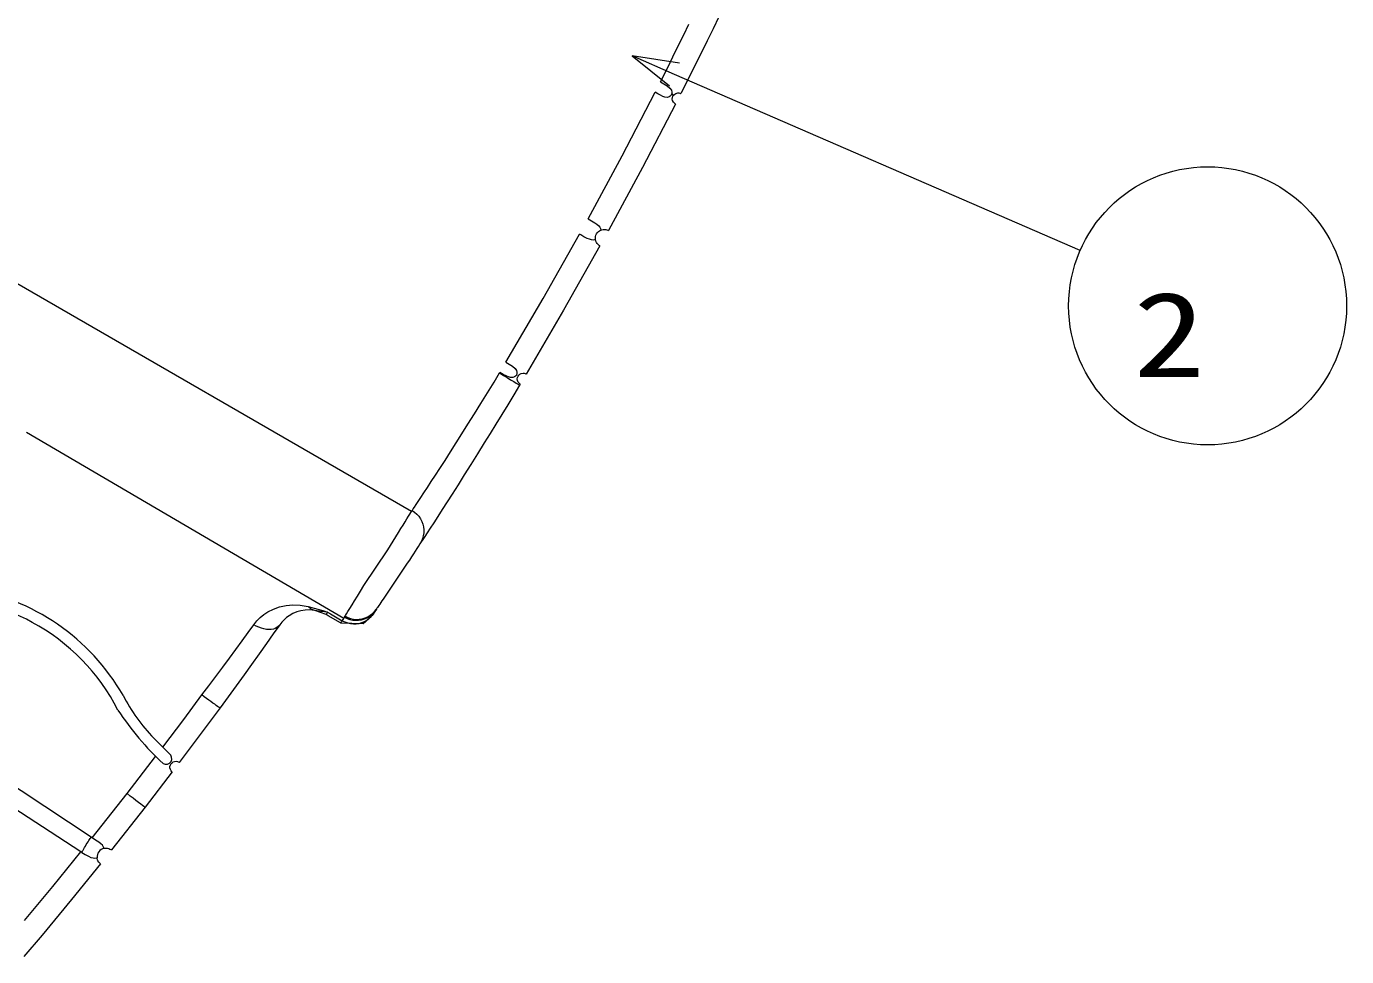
# Model space of a CAD drawing. Units: millimetres on the paper. Extents: x 0 to 420, y -594 to 297.
# Drawn here: x 204.86 to 233.36, y 133.31 to 153.37 of the extents above; entities that cross this region are included whole.
import ezdxf
from ezdxf.enums import TextEntityAlignment as Align

# ---------------------------------------------------------------- set-up
doc = ezdxf.new("R2010")
doc.units = ezdxf.units.MM
doc.layers.add('2D', color=7, linetype='Continuous', lineweight=13)
doc.layers.add('AM_5', color=7, linetype='Continuous', lineweight=13)
doc.styles.add('ＭＳ ゴシック', font='')
doc.styles.get('ＭＳ ゴシック').set_extended_font_data('MS Gothic')

msp = doc.modelspace()

# ---------------------------------------------------------------- linework, layer by layer
at = {"layer": '2D'}
for p, q in [((219.048, 153.187), (219.161, 153.421)), ((219.684, 153.321), (219.556, 153.059)), ((219.809, 153.577), (219.684, 153.321)), ((218.932, 152.951), (219.048, 153.187)), ((219.556, 153.059), (219.425, 152.794)), ((218.815, 152.712), (218.932, 152.951)), ((219.425, 152.794), (219.292, 152.526)), ((218.547, 152.177), (218.697, 152.474)), ((218.697, 152.474), (218.815, 152.712)), ((219.292, 152.526), (219.158, 152.26)), ((219.158, 152.26), (218.987, 151.923)), ((217.719, 150.581), (218.432, 151.95)), ((218.489, 151.917), (218.432, 151.95)), ((218.547, 151.885), (218.489, 151.917)), ((218.547, 152.177), (218.62, 152.135)), ((218.62, 152.135), (218.69, 152.091)), ((218.69, 152.091), (218.751, 152.04)), ((218.751, 152.04), (218.783, 151.993)), ((218.787, 151.912), (218.775, 151.886)), ((218.783, 151.993), (218.793, 151.956)), ((218.791, 151.924), (218.787, 151.912)), ((218.809, 151.901), (218.787, 151.912)), ((218.793, 151.956), (218.791, 151.924)), ((218.831, 151.89), (218.809, 151.901)), ((218.831, 151.89), (218.856, 151.913)), ((218.856, 151.913), (218.882, 151.927)), ((218.882, 151.927), (218.919, 151.936)), ((218.919, 151.936), (218.944, 151.936)), ((218.944, 151.936), (218.963, 151.932)), ((218.963, 151.932), (218.981, 151.926)), ((218.981, 151.926), (218.987, 151.923)), ((218.872, 151.696), (218.159, 150.327)), ((218.595, 151.862), (218.547, 151.885)), ((218.643, 151.845), (218.595, 151.862)), ((218.698, 151.839), (218.643, 151.845)), ((218.734, 151.849), (218.698, 151.839)), ((218.756, 151.864), (218.734, 151.849)), ((218.775, 151.886), (218.756, 151.864)), ((218.803, 151.805), (218.805, 151.835)), ((218.808, 151.773), (218.803, 151.805)), ((218.805, 151.835), (218.816, 151.866)), ((218.825, 151.738), (218.808, 151.773)), ((218.816, 151.866), (218.831, 151.89)), ((218.848, 151.712), (218.825, 151.738)), ((218.866, 151.7), (218.848, 151.712)), ((218.872, 151.696), (218.866, 151.7)), ((216.985, 149.223), (217.719, 150.581)), ((218.159, 150.327), (217.425, 148.969)), ((216.985, 149.223), (217.059, 149.18)), ((217.059, 149.18), (217.129, 149.137)), ((217.129, 149.137), (217.175, 149.105)), ((217.175, 149.105), (217.215, 149.069)), ((217.215, 149.069), (217.236, 149.042)), ((216.016, 147.501), (216.801, 148.889)), ((216.825, 148.875), (216.801, 148.889)), ((216.895, 148.835), (216.825, 148.875)), ((216.965, 148.798), (216.895, 148.835)), ((217.013, 148.778), (216.965, 148.798)), ((217.061, 148.765), (217.013, 148.778)), ((217.093, 148.762), (217.061, 148.765)), ((217.124, 148.766), (217.093, 148.762)), ((217.145, 148.772), (217.124, 148.766)), ((217.142, 148.804), (217.145, 148.836)), ((217.145, 148.772), (217.142, 148.804)), ((217.145, 148.836), (217.154, 148.867)), ((217.154, 148.737), (217.145, 148.772)), ((217.154, 148.867), (217.167, 148.896)), ((217.167, 148.896), (217.185, 148.922)), ((217.185, 148.922), (217.207, 148.945)), ((217.207, 148.945), (217.233, 148.964)), ((217.233, 148.964), (217.262, 148.979)), ((217.236, 149.042), (217.252, 149.013)), ((217.252, 149.013), (217.262, 148.979)), ((217.262, 148.979), (217.279, 148.985)), ((217.279, 148.985), (217.307, 148.991)), ((217.307, 148.991), (217.333, 148.993)), ((217.333, 148.993), (217.365, 148.99)), ((217.365, 148.99), (217.39, 148.984)), ((217.39, 148.984), (217.413, 148.975)), ((217.413, 148.975), (217.424, 148.969)), ((217.424, 148.969), (217.425, 148.969)), ((217.24, 148.635), (216.456, 147.248)), ((217.165, 148.711), (217.154, 148.737)), ((217.179, 148.69), (217.165, 148.711)), ((217.199, 148.667), (217.179, 148.69)), ((217.216, 148.651), (217.199, 148.667)), ((217.234, 148.639), (217.216, 148.651)), ((217.24, 148.635), (217.234, 148.639)), ((213.173, 142.909), (204.326, 148.013)), ((215.21, 146.126), (216.016, 147.501)), ((216.456, 147.248), (215.649, 145.872)), ((215.21, 146.126), (215.283, 146.084)), ((215.283, 146.084), (215.352, 146.04)), ((215.352, 146.04), (215.409, 145.993)), ((215.409, 145.993), (215.441, 145.948)), ((215.441, 145.948), (215.45, 145.913)), ((215.45, 145.913), (215.448, 145.882)), ((214.813, 145.469), (214.954, 145.7)), ((214.954, 145.7), (215.071, 145.895)), ((215.071, 145.895), (215.079, 145.908)), ((215.071, 145.895), (215.156, 145.844)), ((215.154, 145.865), (215.079, 145.908)), ((215.228, 145.826), (215.154, 145.865)), ((215.156, 145.844), (215.237, 145.795)), ((215.27, 145.809), (215.228, 145.826)), ((215.237, 145.795), (215.313, 145.75)), ((215.312, 145.798), (215.27, 145.809)), ((215.363, 145.798), (215.312, 145.798)), ((215.313, 145.75), (215.379, 145.71)), ((215.397, 145.811), (215.363, 145.798)), ((215.379, 145.71), (215.433, 145.677)), ((215.506, 145.633), (215.379, 145.422)), ((215.419, 145.828), (215.397, 145.811)), ((215.436, 145.851), (215.419, 145.828)), ((215.433, 145.677), (215.473, 145.653)), ((215.448, 145.882), (215.436, 145.851)), ((215.457, 145.768), (215.462, 145.798)), ((215.46, 145.736), (215.457, 145.768)), ((215.475, 145.699), (215.46, 145.736)), ((215.462, 145.798), (215.475, 145.828)), ((215.473, 145.653), (215.498, 145.638)), ((215.475, 145.828), (215.492, 145.851)), ((215.496, 145.672), (215.475, 145.699)), ((215.492, 145.851), (215.513, 145.868)), ((215.513, 145.658), (215.496, 145.672)), ((215.498, 145.638), (215.506, 145.633)), ((215.519, 145.655), (215.506, 145.633)), ((215.513, 145.868), (215.542, 145.883)), ((215.519, 145.655), (215.513, 145.658)), ((215.542, 145.883), (215.58, 145.89)), ((215.58, 145.89), (215.604, 145.889)), ((215.604, 145.889), (215.623, 145.884)), ((215.623, 145.884), (215.643, 145.876)), ((215.643, 145.876), (215.649, 145.872)), ((214.671, 145.238), (214.813, 145.469)), ((215.379, 145.422), (215.251, 145.211)), ((214.53, 145.011), (214.671, 145.238)), ((215.251, 145.211), (215.123, 145)), ((214.262, 144.584), (214.392, 144.79)), ((214.392, 144.79), (214.53, 145.011)), ((214.995, 144.791), (214.868, 144.586)), ((215.123, 145), (214.995, 144.791)), ((211.711, 140.601), (204.86, 144.609)), ((214.136, 144.385), (214.262, 144.584)), ((214.868, 144.586), (214.744, 144.385)), ((214.013, 144.193), (214.136, 144.385)), ((214.744, 144.385), (214.596, 144.148)), ((213.784, 143.836), (213.896, 144.009)), ((213.896, 144.009), (214.013, 144.193)), ((214.452, 143.917), (214.312, 143.695)), ((214.596, 144.148), (214.452, 143.917)), ((213.599, 143.552), (213.689, 143.69)), ((213.689, 143.69), (213.784, 143.836)), ((214.312, 143.695), (214.178, 143.483)), ((213.438, 143.308), (213.515, 143.424)), ((213.515, 143.424), (213.599, 143.552)), ((214.178, 143.483), (214.05, 143.283)), ((213.271, 143.056), (213.316, 143.124)), ((213.316, 143.124), (213.371, 143.206)), ((213.371, 143.206), (213.438, 143.308)), ((213.941, 143.112), (213.837, 142.95)), ((214.05, 143.283), (213.941, 143.112)), ((213.075, 142.749), (213.108, 142.804)), ((213.108, 142.804), (213.136, 142.849)), ((213.136, 142.849), (213.158, 142.884)), ((213.158, 142.884), (213.173, 142.909)), ((213.173, 142.909), (213.181, 142.921)), ((213.181, 142.921), (213.184, 142.927)), ((213.184, 142.927), (213.191, 142.938)), ((213.184, 142.927), (213.237, 142.892)), ((213.191, 142.938), (213.209, 142.964)), ((213.209, 142.964), (213.235, 143.003)), ((213.235, 143.003), (213.271, 143.056)), ((213.237, 142.892), (213.285, 142.85)), ((213.285, 142.85), (213.328, 142.803)), ((213.328, 142.803), (213.364, 142.751)), ((213.741, 142.801), (213.653, 142.665)), ((213.837, 142.95), (213.741, 142.801)), ((212.891, 142.452), (212.943, 142.537)), ((212.943, 142.537), (212.991, 142.615)), ((212.991, 142.615), (213.035, 142.686)), ((213.035, 142.686), (213.075, 142.749)), ((213.364, 142.751), (213.394, 142.694)), ((213.394, 142.694), (213.416, 142.635)), ((213.416, 142.635), (213.431, 142.573)), ((213.431, 142.573), (213.438, 142.51)), ((213.438, 142.51), (213.436, 142.446)), ((213.575, 142.545), (213.511, 142.446)), ((213.653, 142.665), (213.575, 142.545)), ((212.719, 142.174), (212.778, 142.27)), ((212.778, 142.27), (212.836, 142.363)), ((212.836, 142.363), (212.891, 142.452)), ((213.355, 142.208), (213.349, 142.2)), ((213.386, 142.263), (213.355, 142.208)), ((213.359, 142.215), (213.355, 142.208)), ((213.369, 142.229), (213.359, 142.215)), ((213.384, 142.252), (213.369, 142.229)), ((213.414, 142.299), (213.384, 142.252)), ((213.411, 142.322), (213.386, 142.263)), ((213.427, 142.383), (213.411, 142.322)), ((213.457, 142.364), (213.414, 142.299)), ((213.436, 142.446), (213.427, 142.383)), ((213.511, 142.446), (213.457, 142.364)), ((212.145, 141.31), (212.659, 142.077)), ((212.659, 142.077), (212.719, 142.174)), ((213.171, 141.93), (213.126, 141.86)), ((213.215, 141.995), (213.171, 141.93)), ((213.254, 142.054), (213.215, 141.995)), ((213.287, 142.105), (213.254, 142.054)), ((213.315, 142.148), (213.287, 142.105)), ((213.336, 142.179), (213.315, 142.148)), ((213.349, 142.2), (213.336, 142.179)), ((213.078, 141.789), (212.561, 141.017)), ((213.126, 141.86), (213.078, 141.789)), ((211.945, 140.981), (212.006, 141.081)), ((212.006, 141.081), (212.07, 141.187)), ((212.07, 141.187), (212.145, 141.31)), ((210.07, 140.74), (210.195, 140.803)), ((210.195, 140.803), (210.326, 140.848)), ((210.326, 140.848), (210.465, 140.877)), ((210.465, 140.877), (210.609, 140.89)), ((210.609, 140.89), (210.77, 140.885)), ((210.77, 140.885), (210.854, 140.875)), ((210.876, 140.781), (210.786, 140.766)), ((210.854, 140.875), (210.94, 140.858)), ((210.976, 140.784), (210.876, 140.781)), ((210.94, 140.858), (211.152, 140.803)), ((210.956, 140.841), (210.94, 140.858)), ((210.972, 140.826), (210.956, 140.841)), ((210.989, 140.813), (210.972, 140.826)), ((211.028, 140.78), (210.976, 140.784)), ((211.007, 140.801), (210.989, 140.813)), ((211.025, 140.792), (211.007, 140.801)), ((211.044, 140.783), (211.025, 140.792)), ((211.063, 140.777), (211.044, 140.783)), ((211.152, 140.803), (211.257, 140.771)), ((211.801, 140.746), (211.841, 140.811)), ((211.841, 140.811), (211.89, 140.891)), ((211.89, 140.891), (211.945, 140.981)), ((212.377, 140.752), (212.415, 140.802)), ((212.415, 140.802), (212.4, 140.78)), ((212.419, 140.807), (212.415, 140.802)), ((212.426, 140.818), (212.419, 140.807)), ((212.437, 140.834), (212.426, 140.818)), ((212.451, 140.855), (212.437, 140.834)), ((212.469, 140.881), (212.451, 140.855)), ((212.489, 140.91), (212.469, 140.881)), ((212.511, 140.943), (212.489, 140.91)), ((212.534, 140.977), (212.511, 140.943)), ((212.561, 141.017), (212.534, 140.977)), ((209.767, 140.465), (209.833, 140.547)), ((209.833, 140.547), (209.905, 140.62)), ((209.905, 140.62), (209.985, 140.685)), ((209.985, 140.685), (210.07, 140.74)), ((210.374, 140.52), (210.327, 140.46)), ((210.424, 140.573), (210.374, 140.52)), ((210.476, 140.619), (210.424, 140.573)), ((210.53, 140.658), (210.476, 140.619)), ((210.613, 140.706), (210.53, 140.658)), ((210.699, 140.742), (210.613, 140.706)), ((210.786, 140.766), (210.699, 140.742)), ((211.083, 140.773), (211.028, 140.78)), ((211.083, 140.773), (211.063, 140.777)), ((211.22, 140.751), (211.083, 140.773)), ((211.333, 140.681), (211.083, 140.773)), ((211.363, 140.735), (211.22, 140.751)), ((211.257, 140.771), (211.362, 140.736)), ((211.334, 140.685), (211.333, 140.681)), ((211.376, 140.657), (211.333, 140.681)), ((211.339, 140.696), (211.334, 140.685)), ((211.349, 140.713), (211.339, 140.696)), ((211.363, 140.735), (211.349, 140.713)), ((211.363, 140.735), (211.427, 140.698)), ((211.64, 140.503), (211.376, 140.657)), ((211.427, 140.698), (211.679, 140.551)), ((211.64, 140.503), (211.644, 140.505)), ((211.64, 140.503), (212.127, 140.49)), ((211.644, 140.505), (211.651, 140.514)), ((211.651, 140.514), (211.663, 140.529)), ((211.663, 140.529), (211.679, 140.551)), ((211.679, 140.551), (211.697, 140.579)), ((211.679, 140.551), (211.736, 140.524)), ((211.697, 140.579), (211.711, 140.601)), ((211.711, 140.601), (211.721, 140.617)), ((211.721, 140.617), (211.727, 140.627)), ((211.727, 140.627), (211.742, 140.648)), ((211.727, 140.627), (211.783, 140.598)), ((211.736, 140.524), (211.795, 140.503)), ((211.742, 140.648), (211.751, 140.663)), ((211.742, 140.648), (211.798, 140.62)), ((211.751, 140.663), (211.771, 140.696)), ((211.771, 140.696), (211.801, 140.746)), ((211.783, 140.598), (211.843, 140.577)), ((211.795, 140.503), (211.856, 140.489)), ((211.798, 140.62), (211.858, 140.599)), ((211.843, 140.577), (211.905, 140.564)), ((211.858, 140.599), (211.92, 140.586)), ((211.905, 140.564), (211.968, 140.559)), ((211.92, 140.586), (211.983, 140.58)), ((211.968, 140.559), (212.031, 140.561)), ((211.983, 140.58), (212.046, 140.583)), ((212.031, 140.561), (212.094, 140.571)), ((212.042, 140.494), (212.102, 140.511)), ((212.046, 140.583), (212.109, 140.593)), ((212.094, 140.571), (212.155, 140.589)), ((212.102, 140.511), (212.159, 140.535)), ((212.109, 140.593), (212.17, 140.611)), ((212.127, 140.49), (212.309, 140.646)), ((212.155, 140.589), (212.213, 140.614)), ((212.159, 140.535), (212.212, 140.565)), ((212.17, 140.611), (212.228, 140.636)), ((212.212, 140.565), (212.261, 140.603)), ((212.213, 140.614), (212.267, 140.646)), ((212.228, 140.636), (212.282, 140.668)), ((212.261, 140.603), (212.304, 140.646)), ((212.267, 140.646), (212.317, 140.685)), ((212.282, 140.668), (212.332, 140.707)), ((212.304, 140.646), (212.342, 140.694)), ((212.322, 140.665), (212.316, 140.656)), ((212.317, 140.685), (212.362, 140.73)), ((212.342, 140.694), (212.322, 140.665)), ((212.332, 140.707), (212.377, 140.752)), ((212.364, 140.726), (212.342, 140.694)), ((212.362, 140.73), (212.4, 140.78)), ((212.381, 140.751), (212.364, 140.726)), ((212.393, 140.769), (212.381, 140.751)), ((212.4, 140.78), (212.393, 140.769)), ((209.515, 140.115), (209.645, 140.295)), ((209.645, 140.295), (209.767, 140.465)), ((209.821, 140.435), (209.767, 140.465)), ((209.876, 140.409), (209.821, 140.435)), ((209.932, 140.388), (209.876, 140.409)), ((209.988, 140.373), (209.932, 140.388)), ((210.042, 140.364), (209.988, 140.373)), ((210.095, 140.361), (210.042, 140.364)), ((210.189, 140.265), (210.044, 140.059)), ((210.144, 140.363), (210.095, 140.361)), ((210.191, 140.371), (210.144, 140.363)), ((210.327, 140.46), (210.189, 140.265)), ((210.232, 140.386), (210.191, 140.371)), ((210.269, 140.405), (210.232, 140.386)), ((210.301, 140.43), (210.269, 140.405)), ((210.327, 140.46), (210.301, 140.43)), ((211.856, 140.489), (211.919, 140.483)), ((211.919, 140.483), (211.981, 140.485)), ((211.981, 140.485), (212.042, 140.494)), ((209.243, 139.742), (209.382, 139.932)), ((209.382, 139.932), (209.515, 140.115)), ((210.044, 140.059), (209.886, 139.837)), ((209.097, 139.545), (209.243, 139.742)), ((209.886, 139.837), (209.721, 139.607)), ((208.947, 139.345), (209.097, 139.545)), ((209.558, 139.38), (209.391, 139.149)), ((209.721, 139.607), (209.558, 139.38)), ((208.648, 138.949), (208.798, 139.147)), ((208.798, 139.147), (208.947, 139.345)), ((209.391, 139.149), (209.216, 138.909)), ((208.256, 138.422), (208.648, 138.949)), ((208.699, 138.911), (208.648, 138.949)), ((208.75, 138.874), (208.699, 138.911)), ((208.798, 138.839), (208.75, 138.874)), ((208.844, 138.806), (208.798, 138.839)), ((208.886, 138.775), (208.844, 138.806)), ((209.216, 138.909), (209.039, 138.668)), ((209.039, 138.668), (208.161, 137.492)), ((208.924, 138.747), (208.886, 138.775)), ((208.958, 138.723), (208.924, 138.747)), ((208.986, 138.703), (208.958, 138.723)), ((209.009, 138.688), (208.986, 138.703)), ((209.025, 138.676), (209.009, 138.688)), ((209.035, 138.669), (209.025, 138.676)), ((209.039, 138.668), (209.035, 138.669)), ((207.805, 137.823), (208.256, 138.422)), ((207.611, 138.019), (207.94, 137.685)), ((206.277, 135.864), (203.822, 137.488)), ((207.033, 136.821), (207.65, 137.62)), ((207.958, 137.409), (207.967, 137.439)), ((207.958, 137.377), (207.958, 137.409)), ((207.968, 137.339), (207.958, 137.377)), ((207.967, 137.439), (207.983, 137.467)), ((207.983, 137.467), (208.003, 137.488)), ((208.003, 137.488), (208.025, 137.503)), ((208.025, 137.503), (208.056, 137.514)), ((208.056, 137.514), (208.094, 137.517)), ((208.094, 137.517), (208.119, 137.513)), ((208.119, 137.513), (208.137, 137.506)), ((208.137, 137.506), (208.155, 137.496)), ((208.155, 137.496), (208.161, 137.492)), ((206.037, 135.565), (203.668, 137.101)), ((208.007, 137.289), (207.42, 136.527)), ((207.987, 137.309), (207.968, 137.339)), ((208.002, 137.294), (207.987, 137.309)), ((208.007, 137.289), (208.002, 137.294)), ((206.277, 135.864), (207.033, 136.821)), ((207.1, 136.769), (207.033, 136.821)), ((207.42, 136.527), (206.695, 135.605)), ((207.165, 136.719), (207.1, 136.769)), ((207.225, 136.672), (207.165, 136.719)), ((207.28, 136.63), (207.225, 136.672)), ((207.328, 136.594), (207.28, 136.63)), ((207.366, 136.565), (207.328, 136.594)), ((207.392, 136.546), (207.366, 136.565)), ((207.413, 136.531), (207.392, 136.546)), ((207.42, 136.527), (207.413, 136.531)), ((206.098, 135.63), (206.115, 135.658)), ((206.115, 135.658), (206.134, 135.689)), ((206.134, 135.689), (206.153, 135.721)), ((206.153, 135.721), (206.173, 135.752)), ((206.173, 135.752), (206.192, 135.782)), ((206.192, 135.782), (206.209, 135.81)), ((206.209, 135.81), (206.225, 135.833)), ((206.225, 135.833), (206.238, 135.853)), ((206.238, 135.853), (206.248, 135.866)), ((206.248, 135.866), (206.254, 135.875)), ((206.254, 135.875), (206.257, 135.876)), ((206.277, 135.864), (206.257, 135.876)), ((206.353, 135.817), (206.277, 135.864)), ((206.426, 135.77), (206.353, 135.817)), ((206.467, 135.739), (206.426, 135.77)), ((206.501, 135.705), (206.467, 135.739)), ((206.519, 135.681), (206.501, 135.705)), ((206.531, 135.654), (206.519, 135.681)), ((206.534, 135.642), (206.531, 135.654)), ((205.43, 134.819), (206.037, 135.565)), ((206.057, 135.552), (206.037, 135.565)), ((206.057, 135.552), (206.058, 135.557)), ((206.057, 135.552), (206.13, 135.508)), ((206.058, 135.557), (206.063, 135.567)), ((206.063, 135.567), (206.072, 135.583)), ((206.072, 135.583), (206.083, 135.604)), ((206.083, 135.604), (206.098, 135.63)), ((206.13, 135.508), (206.202, 135.468)), ((206.202, 135.468), (206.251, 135.446)), ((206.251, 135.446), (206.301, 135.432)), ((206.301, 135.432), (206.336, 135.429)), ((206.336, 135.429), (206.371, 135.432)), ((206.371, 135.432), (206.387, 135.436)), ((206.392, 135.505), (206.386, 135.47)), ((206.386, 135.47), (206.387, 135.436)), ((206.388, 135.423), (206.387, 135.436)), ((206.395, 135.395), (206.388, 135.423)), ((206.404, 135.537), (206.392, 135.505)), ((206.405, 135.372), (206.395, 135.395)), ((206.421, 135.567), (206.404, 135.537)), ((206.421, 135.345), (206.405, 135.372)), ((206.444, 135.593), (206.421, 135.567)), ((206.471, 135.615), (206.444, 135.593)), ((206.501, 135.631), (206.471, 135.615)), ((206.534, 135.642), (206.501, 135.631)), ((206.534, 135.642), (206.555, 135.645)), ((206.555, 135.645), (206.584, 135.646)), ((206.584, 135.646), (206.61, 135.643)), ((206.61, 135.643), (206.641, 135.635)), ((206.641, 135.635), (206.664, 135.625)), ((206.664, 135.625), (206.685, 135.612)), ((206.685, 135.612), (206.694, 135.605)), ((206.457, 135.307), (205.831, 134.536)), ((206.436, 135.327), (206.421, 135.345)), ((206.451, 135.312), (206.436, 135.327)), ((206.457, 135.307), (206.451, 135.312)), ((204.817, 134.08), (205.43, 134.819)), ((205.831, 134.536), (205.198, 133.77)), ((205.198, 133.77), (205.068, 133.615)), ((204.937, 133.46), (204.806, 133.305)), ((205.068, 133.615), (204.937, 133.46))]:
    msp.add_line(p, q, dxfattribs=at)
for centre, radius, start, end in [((202.85, 136.577), 4.731, 30.0011, 80.8961), ((202.887, 136.753), 4.306, 60.8696, 90.8467), ((202.873, 136.596), 4.451, 27.0584, 61.6978), ((210.342, 140.683), 3.815, 207.1375, 224.2912), ((212.051, 142.043), 6.237, 213.2743, 227.1716), ((207.873, 137.578), 0.126, 240.6624, 57.8656)]:
    msp.add_arc(centre, radius, start, end, dxfattribs=at)
at = {"layer": 'AM_5'}
for p, q in [((217.933, 152.733), (218.744, 152.089)), ((218.957, 152.58), (217.933, 152.733)), ((218.851, 152.335), (217.933, 152.733)), ((227.605, 148.537), (218.851, 152.335))]:
    msp.add_line(p, q, dxfattribs=at)
msp.add_circle((230.358, 147.343), 3, dxfattribs=at)

# ---------------------------------------------------------------- texts
at = {"layer": 'AM_5', "style": 'ＭＳ ゴシック', "width": 1.25}
msp.add_text('2', height=1.833, dxfattribs=at).set_placement((228.75, 145.259), align=Align.BOTTOM_LEFT)

doc.saveas('drawing.dxf')
